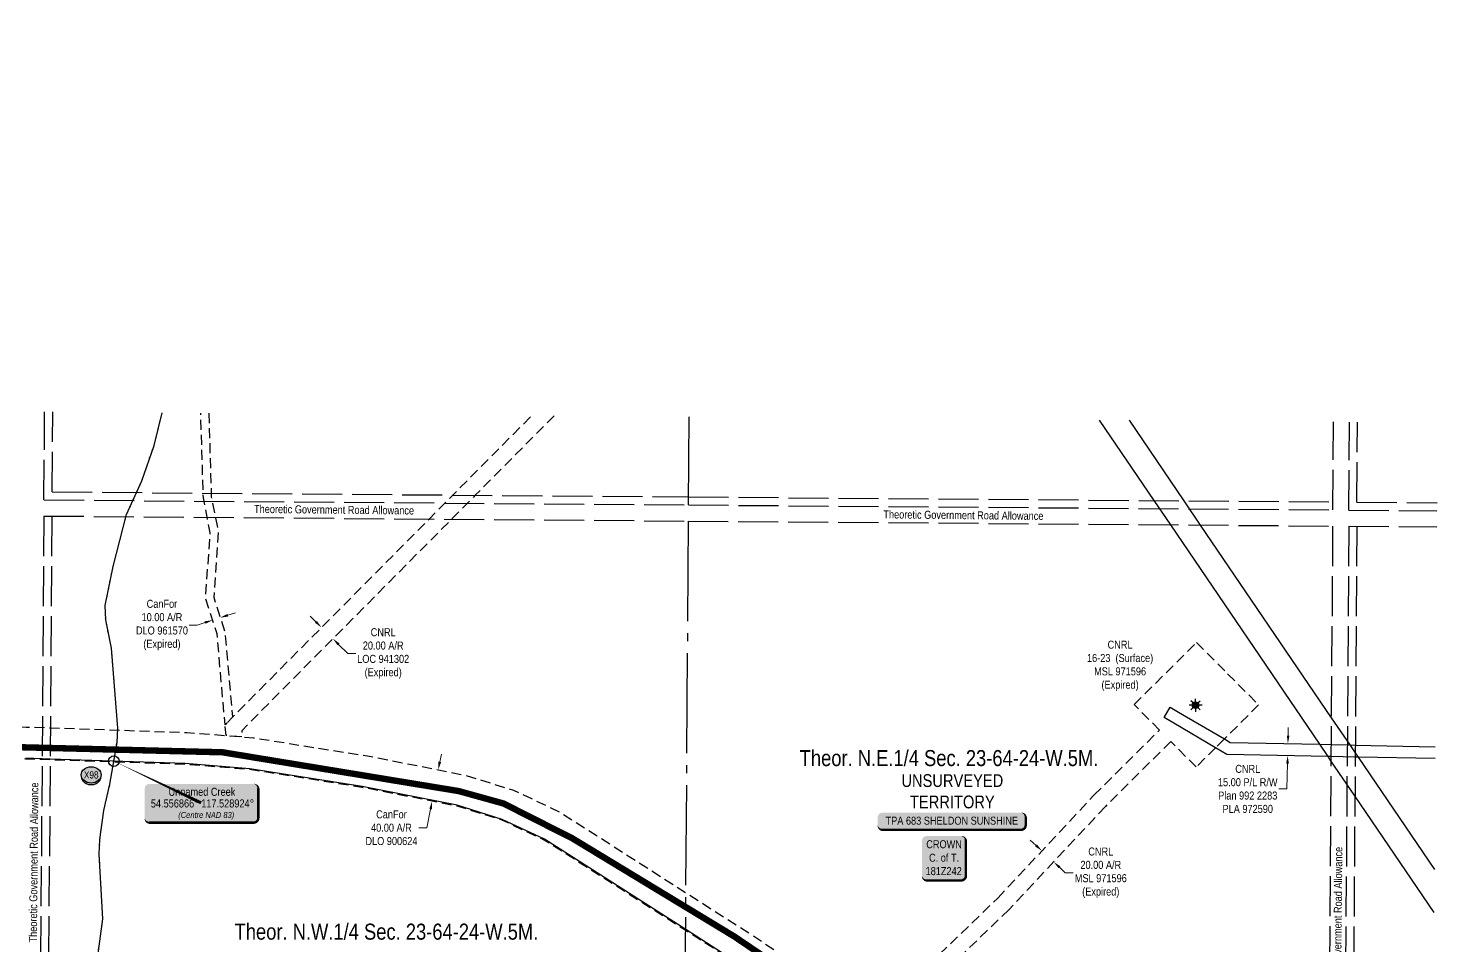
# Model space of a CAD drawing. Extents: x 456630 to 490274, y 6043290 to 6049977.
# Drawn here: x 465687 to 467470, y 6045380 to 6046525 of the extents above; entities that cross this region are included whole.
import ezdxf
from ezdxf.enums import TextEntityAlignment as Align

# ---------------------------------------------------------------- set-up
doc = ezdxf.new("R2010")
doc.units = 0
doc.header["$LTSCALE"] = 5
doc.header["$PDMODE"] = 35
doc.header["$PDSIZE"] = 5
for name, pattern in [('foc-ACCESSROAD', [3.75, 2.5, -1.25]), ('foc-QUARTERLINE', [33, 25, -3, 2, -3]), ('foc-UNSURVEYED', [12.5, 10, -2.5]), ('foc-WHEELTRACKS', [2, 0.4, -1.6])]:
    doc.linetypes.add(name, pattern=pattern)
doc.layers.get('Defpoints').update_dxf_attribs({"color": 9})
for name, color, linetype in [('AS-OWNER', 7, 'Continuous'), ('AS-ROADS', 254, 'Continuous'), ('C-SYMBOL', 7, 'Continuous'), ('F-AR', 190, 'foc-ACCESSROAD'), ('F-RW', 190, 'Continuous'), ('F-WS', 190, 'foc-ACCESSROAD'), ('F-WS-S', 190, 'Continuous'), ('L-QSEC', 8, 'foc-QUARTERLINE'), ('L-ROAD-T', 7, 'Continuous'), ('L-UNS-T', 3, 'Continuous'), ('L-USEC', 7, 'foc-UNSURVEYED'), ('P-CROSSINGS', 250, 'Continuous'), ('P-PROPOSED', 10, 'Continuous'), ('T-WATER-P3', 160, 'foc-WHEELTRACKS'), ('T-WATER-T', 170, 'Continuous')]:
    doc.layers.add(name, color=color, linetype=linetype)
doc.layers.add('F-AR-T', color=190, linetype='Continuous', lineweight=9)
doc.layers.add('F-WS-T', color=190, linetype='Continuous', lineweight=9)
doc.styles.add('175L', font='ARIALN.TTF', dxfattribs={"height": 20})
doc.styles.add('80', font='ARIALN.TTF', dxfattribs={"height": 10})
doc.styles.add('80CG', font='ARIALN.TTF', dxfattribs={"height": 10})
doc.styles.add('80L', font='ARIALN.TTF', dxfattribs={"height": 10})
doc.styles.add('Crossing', font='ARIALN.TTF', dxfattribs={"height": 10})
doc.styles.add('foc-LtypeFont', font='ARIALN.TTF', dxfattribs={"height": 7.35})
doc.linetypes.add('foc-POWER-NOLINE', pattern='A,0,-4,["P",foc-LtypeFont,S=0.2,R=0,X=-0.625,Y=-0.75],-8.24', length=12.24)
doc.linetypes.add('foc-TOPO-flowdirection-NOLINE', pattern='A,0,[">",foc-LtypeFont,S=0.3,R=0,X=0,Y=-0.945],-20,[">",foc-LtypeFont,S=0.3,R=0,X=0,Y=-0.945],0', length=20)
doc.dimstyles.new('Compass 5 000', dxfattribs={"dimscale": 5, "dimtxt": 9, "dimasz": 2, "dimexe": 0.2, "dimexo": 0.0625, "dimgap": 0.5, "dimtad": 0, "dimtih": 1, "dimtoh": 1, "dimzin": 0, "dimdsep": 46, "dimtxsty": '80CG', "dimcen": 0.1, "dimse1": 1, "dimse2": 1, "dimclrd": 256, "dimclrt": 256, "dimaunit": 1, "dimadec": 4, "dimazin": 0, "dimtfac": 0.06, "dimtofl": 0, "dimtmove": 0, "dimatfit": 1, "dimfxl": 0.2, "dimtolj": 1, "dimtzin": 0, "dimlwd": -1, "dimarcsym": 0})

# ---------------------------------------------------------------- blocks, each defined once
blk = doc.blocks.new('*D804')
at = {"layer": 'Defpoints', "color": 0, "transparency": 16777216}
for p in [(466190.2, 6045600.7), (466182.5, 6045561.5), (466191.3, 6045559.8)]:
    blk.add_point(p, dxfattribs=at)
at = {"layer": 'F-AR-T', "transparency": 16777216}
for p, q in [((466201, 6045608.8), (466202.9, 6045618.6)), ((466189.4, 6045550), (466184.8, 6045526.6)), ((466184.8, 6045526.6), (466174.8, 6045526.6))]:
    blk.add_line(p, q, dxfattribs=at)
for points in [[(466199.3, 6045609.1), (466202.6, 6045608.5), (466199, 6045599)], [(466187.8, 6045550.3), (466191, 6045549.6), (466191.3, 6045559.8)]]:
    blk.add_solid(points, dxfattribs=at)
at = {"layer": 'F-AR-T', "transparency": 16777216, "insert": (466140.5, 6045526.6), "char_height": 10, "attachment_point": 5, "style": '80CG'}
blk.add_mtext('\\A1;CanFor\\P40.00 A/R\\PDLO 900624', dxfattribs=at)
blk = doc.blocks.new('*U528')
h = blk.add_hatch(color=255)
edge = h.paths.add_edge_path()
edge.add_line((-86.5, -11.5), (86.5, -11.5))
edge.add_arc((86.5, -5.5), 6, 270, 360)
edge.add_line((92.5, -5.5), (92.5, 4))
edge.add_arc((86.5, 4), 6, 0, 90)
edge.add_line((86.5, 10), (-86.5, 10))
edge.add_arc((-86.5, 4), 6, 90, 180)
edge.add_line((-92.5, 4), (-92.5, -5.5))
edge.add_arc((-86.5, -5.5), 6, 180, 270)
at = {"color": 44, "flags": 128}
blk.add_lwpolyline([(-86.5, -11.5, 3, 3, 0), (86.5, -11.5, 3, 3, 0.414214), (92.5, -5.5, 3, 3, 0), (92.5, 4, 3, 0, 0.414214), (86.5, 10, 0, 0, 0), (-86.5, 10, 0, 0, 0.414214), (-92.5, 4, 0, 0, 0), (-92.5, -5.5, 0, 3, 0.414214)], format="xyseb", close=True, dxfattribs=at)
at = {"color": 44, "style": '80'}
blk.add_attdef('ENTER_TEXT_001', (-36, -5), '', height=10, dxfattribs=at)
blk = doc.blocks.new('*D825')
at = {"layer": 'Defpoints', "color": 0, "transparency": 16777216}
for p in [(466952.3, 6045496.7), (466966.9, 6045483.1), (466967.8, 6045484)]:
    blk.add_point(p, dxfattribs=at)
at = {"layer": 'F-AR-T', "transparency": 16777216}
for p, q in [((466945.9, 6045504.5), (466938.6, 6045511.3)), ((466975.1, 6045477.2), (466982.4, 6045470.4)), ((466982.4, 6045470.4), (466992.4, 6045470.4))]:
    blk.add_line(p, q, dxfattribs=at)
for points in [[(466947, 6045505.7), (466944.7, 6045503.3), (466953.2, 6045497.7)], [(466976.2, 6045478.4), (466974, 6045476), (466967.8, 6045484)]]:
    blk.add_solid(points, dxfattribs=at)
at = {"layer": 'F-AR-T', "transparency": 16777216, "insert": (467026.7, 6045470.4), "char_height": 10, "attachment_point": 5, "style": '80CG'}
blk.add_mtext('\\A1;CNRL\\P20.00 A/R\\PMSL 971596\\P(Expired)', dxfattribs=at)
blk = doc.blocks.new('*D826')
at = {"layer": 'Defpoints', "color": 0, "transparency": 16777216}
for p in [(467235.1, 6045632.3), (467234.8, 6045617.3), (467260.2, 6045616.7)]:
    blk.add_point(p, dxfattribs=at)
at = {"layer": 'F-AR-T', "transparency": 16777216}
for p, q in [((467260.7, 6045641.7), (467260.9, 6045651.7)), ((467260, 6045606.7), (467259.3, 6045575.1)), ((467259.3, 6045575.1), (467249.3, 6045575.1))]:
    blk.add_line(p, q, dxfattribs=at)
for points in [[(467259.1, 6045641.8), (467262.4, 6045641.7), (467260.5, 6045631.7)], [(467258.3, 6045606.8), (467261.7, 6045606.7), (467260.2, 6045616.7)]]:
    blk.add_solid(points, dxfattribs=at)
at = {"layer": 'F-AR-T', "transparency": 16777216, "insert": (467210.3, 6045575.1), "char_height": 10, "attachment_point": 5, "style": '80CG'}
blk.add_mtext('\\A1;CNRL\\P15.00 P/L R/W\\PPlan 992 2283\\PPLA 972590', dxfattribs=at)
blk = doc.blocks.new('*D827')
at = {"layer": 'Defpoints', "color": 0, "transparency": 16777216}
for p in [(465916.1, 6045789.1), (465925.6, 6045792.2), (465917.1, 6045786)]:
    blk.add_point(p, dxfattribs=at)
at = {"layer": 'F-AR-T', "transparency": 16777216}
for p, q in [((465936.1, 6045792.1), (465945.6, 6045795.2)), ((465898, 6045779.9), (465888, 6045779.9)), ((465907.6, 6045783), (465898, 6045779.9))]:
    blk.add_line(p, q, dxfattribs=at)
for points in [[(465935.6, 6045793.7), (465936.6, 6045790.5), (465926.6, 6045789.1)], [(465907, 6045784.5), (465908.1, 6045781.4), (465917.1, 6045786)]]:
    blk.add_solid(points, dxfattribs=at)
at = {"layer": 'F-AR-T', "transparency": 16777216, "insert": (465853.8, 6045779.9), "char_height": 10, "attachment_point": 5, "style": '80CG'}
blk.add_mtext('\\A1;CanFor\\P10.00 A/R\\PDLO 961570\\P(Expired)', dxfattribs=at)
blk = doc.blocks.new('*D828')
at = {"layer": 'Defpoints', "color": 0, "transparency": 16777216}
for p in [(466052.6, 6045776.3), (466066.8, 6045762.2), (466067.4, 6045762.8)]:
    blk.add_point(p, dxfattribs=at)
at = {"layer": 'F-AR-T', "transparency": 16777216}
for p, q in [((466046.1, 6045783.9), (466039, 6045790.9)), ((466074.5, 6045755.7), (466085.9, 6045744.4)), ((466085.9, 6045744.4), (466095.9, 6045744.4))]:
    blk.add_line(p, q, dxfattribs=at)
for points in [[(466047.3, 6045785.1), (466044.9, 6045782.7), (466053.2, 6045776.9)], [(466075.7, 6045756.9), (466073.3, 6045754.5), (466067.4, 6045762.8)]]:
    blk.add_solid(points, dxfattribs=at)
at = {"layer": 'F-AR-T', "transparency": 16777216, "insert": (466130.2, 6045744.4), "char_height": 10, "attachment_point": 5, "style": '80CG'}
blk.add_mtext('\\A1;CNRL\\P20.00 A/R\\PLOC 941302\\P(Expired)', dxfattribs=at)
blk = doc.blocks.new('GAS')
h = blk.add_hatch(color=255)
h.dxf.hatch_style = 1
edge = h.paths.add_edge_path()
edge.add_arc((0, 0), 0.9, 0, 360)
for p, q in [((-0.81, 0), (-1.62, 0)), ((-0.57, 0.57), (-1.14, 1.14)), ((0, 0.81), (0, 1.62)), ((0.57, 0.57), (1.14, 1.14)), ((1.62, 0), (0.81, 0)), ((-0.57, -0.57), (-1.14, -1.14)), ((0, -0.81), (0, -1.62)), ((1.14, -1.14), (0.57, -0.57))]:
    blk.add_line(p, q)
blk.add_circle((0, 0), 0.8)
blk = doc.blocks.new('*U973')
h = blk.add_hatch(color=255)
edge = h.paths.add_edge_path()
edge.add_line((-21.5, -28.5), (21.5, -28.5))
edge.add_arc((21.5, -22.5), 6, 270, 360)
edge.add_line((27.5, -22.5), (27.5, 21))
edge.add_arc((21.5, 21), 6, 0, 90)
edge.add_line((21.5, 27), (-21.5, 27))
edge.add_arc((-21.5, 21), 6, 90, 180)
edge.add_line((-27.5, 21), (-27.5, -22.5))
edge.add_arc((-21.5, -22.5), 6, 180, 270)
at = {"color": 14, "flags": 128}
blk.add_lwpolyline([(-21.5, -28.5, 3, 3, 0), (21.5, -28.5, 3, 3, 0.414214), (27.5, -22.5, 3, 3, 0), (27.5, 21, 3, 0, 0.414214), (21.5, 27, 0, 0, 0), (-21.5, 27, 0, 0, 0.414214), (-27.5, 21, 0, 0, 0), (-27.5, -22.5, 0, 3, 0.414214)], format="xyseb", close=True, dxfattribs=at)
at = {"color": 14, "style": '80'}
blk.add_attdef('ENTER_TEXT_001', (-26.8, -4.9), '', height=10, dxfattribs=at)
blk = doc.blocks.new('xing2')
h = blk.add_hatch(color=50)
h.dxf.hatch_style = 1
edge = h.paths.add_edge_path()
edge.add_ellipse((0, 0), major_axis=(-12.5, 0), ratio=0.816297, start_angle=0, end_angle=360)
h = blk.add_hatch(color=250)
h.dxf.hatch_style = 1
edge = h.paths.add_edge_path()
edge.add_ellipse((0, -2), major_axis=(-12.5, 0), ratio=0.816297, start_angle=0, end_angle=180)
edge.add_line((12.5, -2), (12.5, 0))
edge.add_ellipse((0, 0), major_axis=(-12.5, 0), ratio=0.816297, start_angle=0, end_angle=180, ccw=False)
edge.add_line((-12.5, 0), (-12.5, -2))
at = {"color": 250}
blk.add_ellipse((0, 0), major_axis=(-12.5, 0), ratio=0.816297, dxfattribs=at)
blk.add_ellipse((0, -2), major_axis=(-12.5, 0), ratio=0.816297, start_param=0, end_param=3.141593, dxfattribs=at)
at = {"color": 250, "style": 'Crossing'}
blk.add_attdef('CROSSING', text='', height=9, dxfattribs=at).set_placement((0.1, 0), align=Align.MIDDLE_CENTER)
at = {"color": 250, "style": 'Crossing', "flags": 1}
for tag, p in [('OWNER', (0.1, -12.5)), ('DESCRIPTION', (0.1, -25.8)), ('LOCATION', (0.1, -39.3)), ('DWG_REF', (0.1, -52.8))]:
    blk.add_attdef(tag, text='', height=9, dxfattribs=at).set_placement(p, align=Align.MIDDLE_CENTER)
blk = doc.blocks.new('WaterCoords')
h = blk.add_hatch(color=255)
edge = h.paths.add_edge_path()
edge.add_line((-64.5, -24.8), (65.5, -24.8))
edge.add_arc((65.5, -18.8), 6, 270, 360)
edge.add_line((71.5, -18.8), (71.5, 17.7))
edge.add_arc((65.5, 17.7), 6, 0, 90)
edge.add_line((65.5, 23.7), (-64.5, 23.7))
edge.add_arc((-64.5, 17.7), 6, 90, 180)
edge.add_line((-70.5, 17.7), (-70.5, -18.8))
edge.add_arc((-64.5, -18.8), 6, 180, 270)
at = {"color": 170, "flags": 128}
blk.add_lwpolyline([(-64.5, -24.8, 3, 3, 0), (65.5, -24.8, 3, 3, 0.414214), (71.5, -18.8, 3, 3, 0), (71.5, 17.7, 3, 0, 0.414214), (65.5, 23.7, 0, 0, 0), (-64.5, 23.7, 0, 0, 0.414214), (-70.5, 17.7, 0, 0, 0), (-70.5, -18.8, 0, 3, 0.414214)], format="xyseb", close=True, dxfattribs=at)
at = {"color": 170, "insert": (-35.3, -11.4), "char_height": 7.5, "attachment_point": 1, "style": '80L'}
blk.add_mtext_dynamic_manual_height_columns('\\pi6.7688;{\\fArial Narrow|b0|i1|c0|p34;(Centre NAD 83)}', width=76.285, gutter_width=45, heights=[0], dxfattribs=at)
at = {"color": 170, "style": '80'}
for tag, p in [('ENTER_TEXT_001', (-25.3, 8.9)), ('ENTER_COORDS_001', (-62.6, -4.9))]:
    blk.add_attdef(tag, p, '', height=10, dxfattribs=at)

msp = doc.modelspace()

# ---------------------------------------------------------------- linework, layer by layer
at = {"layer": 'AS-ROADS', "const_width": 7.996, "flags": 128}
msp.add_lwpolyline([(469036.799, 6044542.015), (468747.263, 6044538.442), (468195.41, 6044534.832), (468155.372, 6044525.563), (467892.348, 6044527.991), (467799.627, 6044560.816), (467540.807, 6044729.665), (467076.714, 6045046.944), (466568.874, 6045390.741), (466366.378, 6045513.462), (466280.519, 6045556.89), (466224.659, 6045572.401), (465929.541, 6045620.87), (465540.6, 6045630.617)], dxfattribs=at)
at = {"layer": 'Defpoints', "color": 5, "linetype": 'foc-POWER-NOLINE'}
msp.add_circle((465793.719, 6045609.764), 6.597, dxfattribs=at)
at = {"layer": 'F-AR', "flags": 128}
msp.add_lwpolyline([(478621.092, 6044349.548), (478478.515, 6044363.881), (478362.746, 6044384.204), (478329.93, 6044393.425), (478107.278, 6044479.607), (477916.36, 6044502.989), (477879.686, 6044507.481), (477818.736, 6044509.606), (477627.445, 6044505.431), (477472.128, 6044475.453), (477414.554, 6044474.469), (477344.675, 6044476.632), (477197.349, 6044487.875), (477177.416, 6044489.398), (477120.943, 6044493.726), (477090.794, 6044496.03), (477067.347, 6044497.821), (476931.804, 6044495.787), (476285.568, 6044514.147), (476263.594, 6044514.766), (476253.598, 6044515.055), (476184.533, 6044517.017), (476151.845, 6044514.824), (476146.858, 6044514.49), (476133.208, 6044513.574), (476032.723, 6044506.833), (476002.368, 6044496.973), (475983.233, 6044490.758), (475756.223, 6044417.027), (475665.822, 6044401.547), (475592.499, 6044401.002), (475492.596, 6044419.69), (475489.812, 6044420.937), (475459.723, 6044434.418), (475385.845, 6044467.518), (475271.835, 6044507.952), (475190.53, 6044519.565), (475140.274, 6044518.931), (475123.457, 6044518.717), (475120.03, 6044518.675), (475108.666, 6044518.532), (475103.701, 6044518.543), (475089.357, 6044518.611), (475078.177, 6044518.725), (474654.872, 6044522.958), (474420.659, 6044525.299), (474404.494, 6044525.461), (474228.105, 6044527.225), (473859.629, 6044527.002), (473829.468, 6044526.985), (473739.445, 6044526.93), (473720.786, 6044536.956), (473719.059, 6044536.956), (473596.1, 6044536.874), (473588.093, 6044536.868), (473585.267, 6044536.868), (473581.884, 6044536.866), (473566.879, 6044536.852), (473563.055, 6044536.854), (473425.64, 6044536.767), (473410.666, 6044536.758), (473382.176, 6044536.74), (473372.132, 6044536.733), (473362.277, 6044536.728), (473359.16, 6044536.728), (473349.102, 6044536.722), (473339.053, 6044536.715), (473318.775, 6044536.701), (473318.764, 6044550.183), (473318.752, 6044565.176), (473318.75, 6044567.17), (473329.585, 6044567.198), (473339.869, 6044567.203), (473349.892, 6044567.207), (473359.14, 6044567.218), (473359.95, 6044567.212), (473369.177, 6044567.168), (473379.225, 6044567.088), (473410.859, 6044566.901), (473425.846, 6044566.814), (473665.393, 6044566.908), (473426.485, 6044696.165), (473289.622, 6044724.346), (473288.427, 6044724.515), (473210.676, 6044704.54), (473031.893, 6044660.163), (473024.953, 6044658.567), (472896.224, 6044628.965), (472858.059, 6044617.316), (472853.502, 6044615.613), (472799.801, 6044595.556), (472763.998, 6044582.181), (472722.826, 6044566.804), (472719.17, 6044565.438), (472707.863, 6044561.214), (472689.153, 6044554.226), (472665.057, 6044545.227), (472628.903, 6044531.724), (472622.464, 6044529.33), (472337.632, 6044423.424), (472243.934, 6044388.101), (472228.075, 6044382.397), (472215.784, 6044377.976), (472197.824, 6044367.249), (472195.137, 6044365.643), (472156.147, 6044336.06), (472073.668, 6044264.387), (472012.425, 6044211.174), (471969.911, 6044184.607), (471914.649, 6044164.876), (471875.631, 6044161.023), (471870.489, 6044161.338), (471857.944, 6044162.12), (471839.134, 6044163.287), (471817.001, 6044164.671), (471676.473, 6044189.196), (471576.039, 6044212.169), (471513.903, 6044225.637), (471473.237, 6044240.445), (471435.463, 6044260.451), (471423.705, 6044268.148), (471400.932, 6044283.057), (471392.026, 6044291.315), (471266.427, 6044407.775), (471220.721, 6044445.167), (471187.953, 6044463.844), (471159.329, 6044474.129), (471122.93, 6044479.892), (471084.276, 6044480.193), (471024.179, 6044475.755), (470885.747, 6044460.646), (470874.126, 6044459.378), (470870.332, 6044458.956), (470866.419, 6044458.537), (470859.639, 6044457.797), (470839.406, 6044455.589), (470835.169, 6044455.385), (470824.936, 6044454.892), (470733.186, 6044450.467), (470694.91, 6044444.812), (470638.253, 6044428.04), (470597.494, 6044410.56), (470582.407, 6044404.089), (470567.239, 6044395.65), (470404.895, 6044305.322), (470343.586, 6044281.532), (470309.959, 6044274.564), (470240.495, 6044260.191), (470116.886, 6044244.869), (470012.927, 6044239.452), (469907.579, 6044238.011), (469842.717, 6044247.2), (469801.151, 6044260.282), (469767.298, 6044277.711), (469761.483, 6044280.705), (469761.163, 6044280.955), (469663.716, 6044357.192), (469596.473, 6044402.055), (469560.782, 6044417.701), (469463.401, 6044444.996), (469264.418, 6044490.822), (469254.03, 6044493.215), (469248.854, 6044494.407), (469238.502, 6044496.792), (469225.881, 6044499.699), (469217.246, 6044501.688), (469210.365, 6044503.096), (469194.876, 6044506.267), (469118.949, 6044521.806), (469065.086, 6044524.419), (468967.494, 6044522.957), (468937.332, 6044522.505), (468803.481, 6044520.499), (468504.324, 6044520.1), (468496.272, 6044520.09), (468481.174, 6044520.068), (468431.092, 6044520.003), (468302.71, 6044520.134), (468205.609, 6044517.541), (468195.361, 6044517.267), (468191.263, 6044517.158), (468175.739, 6044516.743), (468171.331, 6044516.492), (468168.252, 6044516.316), (468161.337, 6044516.01), (468131.964, 6044514.247), (468097.387, 6044512.275), (468061.947, 6044510.253), (468050.316, 6044509.59), (467979.021, 6044505.524), (467935.344, 6044506.423), (467891.837, 6044512.105), (467830.683, 6044531.542), (467773.431, 6044560.832), (467719.513, 6044596.312), (467712.92, 6044600.648), (467710.283, 6044602.385), (467695.329, 6044612.223), (467339.048, 6044846.69), (467309.027, 6044866.446), (467064.989, 6045027.043), (466952.716, 6045102.247), (466572.241, 6045357.139), (466507.607, 6045398.502), (466331.346, 6045511.299), (466278.656, 6045536.106), (466222.446, 6045553.646), (466103.725, 6045576.987), (465963.32, 6045599.278), (465882.57, 6045605.772), (465714.057, 6045611.446), (465683.904, 6045612.462), (465583.938, 6045615.831), (465572.855, 6045616.202), (465522.515, 6045616.962), (464878.86, 6045626.698), (464515.072, 6045632.199), (464083.839, 6045636.725), (464053.681, 6045637.041), (463317.021, 6045644.773), (463248.594, 6045645.864), (462453.591, 6045658.536), (462442.182, 6045658.718), (462423.435, 6045659.064), (461913.94, 6045668.471), (461810.044, 6045675.483), (461618.706, 6045709.221), (461526.237, 6045725.525), (461466.342, 6045739.834), (461409.108, 6045767.309), (461352.309, 6045802.76), (461318.979, 6045829.528), (461231.779, 6045914.809), (461190.519, 6045951.291), (461156.109, 6045981.721), (461099.872, 6046031.463), (461077.963, 6046047.301), (461026.312, 6046078.007), (460898.663, 6046141.95), (460827.602, 6046175.645), (460807.496, 6046185.179), (460797.552, 6046188.691), (460249.033, 6046382.434), (460148.582, 6046414.806), (460099.588, 6046423.64), (460050.359, 6046428.709), (459994.562, 6046429.056), (459773.875, 6046430.428), (459729.022, 6046432.585), (459685.854, 6046444.031), (459646.574, 6046465.313), (459625.177, 6046483.098), (459622.176, 6046485.592), (459611.502, 6046494.361), (459606.812, 6046498.362), (459607.56, 6046498.982), (459622.127, 6046511.008), (459637.195, 6046525.102), (459641.888, 6046521.194), (459652.559, 6046512.324), (459655.336, 6046510.016), (459669.091, 6046498.583), (459700.708, 6046481.454), (459707.368, 6046479.688), (459735.175, 6046472.34), (459774.96, 6046470.4), (459823.646, 6046470.097), (459925.381, 6046469.465), (459932.458, 6046469.421), (459936.768, 6046469.394), (459942.957, 6046469.356), (459994.91, 6046469.033), (460052.536, 6046468.675), (460105.19, 6046463.254), (460157.155, 6046453.884), (460158.304, 6046453.677), (460261.824, 6046420.316), (460797.913, 6046230.963), (460822.759, 6046222.187), (460827.977, 6046219.713), (460916.183, 6046177.888), (461045.505, 6046113.108), (461099.932, 6046080.751), (461124.886, 6046062.712), (461216.997, 6045981.245), (461251.406, 6045950.816), (461259.016, 6045944.093), (461345.536, 6045859.476), (461375.492, 6045835.418), (461428.401, 6045802.394), (461479.79, 6045777.726), (461534.36, 6045764.688), (461619.044, 6045749.756), (461814.875, 6045715.227), (461915.656, 6045708.426), (462423.761, 6045699.044), (462442.87, 6045698.692), (462453.917, 6045698.515), (463248.913, 6045685.843), (463317.549, 6045684.749), (463702.444, 6045680.703), (463732.663, 6045680.385), (464053.993, 6045677.019), (464084.151, 6045676.703), (464515.596, 6045672.175), (464879.165, 6045666.676), (465143.009, 6045662.68), (465152.923, 6045662.53), (465153.331, 6045662.524), (465182.584, 6045662.08), (465183.003, 6045662.073), (465573.803, 6045656.171), (465684.201, 6045652.454), (465714.354, 6045651.439), (465884.808, 6045645.7), (465933.897, 6045641.752), (465954.122, 6045640.125), (465968.064, 6045639.004), (466110.718, 6045616.357), (466232.285, 6045592.456), (466293.194, 6045573.45), (466350.716, 6045546.368), (466507.95, 6045445.747), (466594.144, 6045390.588), (466745.816, 6045288.977), (466762.721, 6045277.652), (467025.394, 6045101.681), (467087.104, 6045060.349), (467309.365, 6044914.084), (467339.385, 6044894.327), (467728.301, 6044638.386), (467743.255, 6044628.546), (467745.892, 6044626.81), (467752.485, 6044622.473), (467793.584, 6044595.429), (467845.945, 6044568.641), (467900.55, 6044551.287), (467938.354, 6044546.349), (467978.293, 6044545.527), (468024.119, 6044548.14), (468035.75, 6044548.803), (468071.187, 6044550.825), (468112.757, 6044553.196), (468131.041, 6044554.239), (468132.24, 6044554.307), (468153.563, 6044555.523), (468157.43, 6044555.828), (468161.336, 6044556.263), (468167.473, 6044556.317), (468171.313, 6044556.536), (468174.345, 6044556.709), (468303.293, 6044560.119), (468430.81, 6044559.982), (468465.902, 6044560.029), (468485.905, 6044560.056), (468487.2, 6044560.057), (468502.551, 6044560.077), (468510.737, 6044560.088), (468803.155, 6044560.478), (468937.6, 6044562.493), (468967.763, 6044562.945), (469065.756, 6044564.413), (469123.955, 6044561.589), (469189.86, 6044548.101), (469205.381, 6044544.699), (469210.287, 6044543.92), (469220.837, 6044541.761), (469225.742, 6044540.757), (469232.158, 6044539.28), (469233.443, 6044538.984), (469243.805, 6044536.597), (469253.746, 6044534.307), (469259.321, 6044533.224), (469473.288, 6044483.745), (469574.269, 6044455.441), (469615.74, 6044437.26), (469687.161, 6044389.61), (469761.493, 6044331.457), (469783.141, 6044314.521), (469816.413, 6044297.391), (469851.582, 6044286.323), (469910.125, 6044278.03), (470011.614, 6044279.417), (470113.383, 6044284.719), (470233.973, 6044299.668), (470332.224, 6044320.007), (470387.864, 6044341.598), (470564.763, 6044440.023), (470567.529, 6044441.21), (470597.772, 6044454.18), (470624.653, 6044465.708), (470686.271, 6044483.949), (470729.292, 6044490.305), (470808.667, 6044494.132), (470830.849, 6044495.202), (470836.271, 6044495.464), (470841.127, 6044495.993), (470865.943, 6044498.701), (470872.415, 6044499.407), (470876.603, 6044499.853), (470880.122, 6044500.249), (470892.012, 6044501.546), (470961.785, 6044509.162), (471020.537, 6044515.574), (471082.957, 6044520.184), (471126.231, 6044519.847), (471156.853, 6044514.998), (471169.302, 6044513.026), (471204.737, 6044500.296), (471243.436, 6044478.237), (471292.701, 6044437.934), (471392.362, 6044345.525), (471425.647, 6044314.663), (471455.812, 6044294.914), (471489.51, 6044277.067), (471515.465, 6044267.611), (471525.028, 6044264.134), (471584.217, 6044251.304), (471683.929, 6044228.508), (471687.731, 6044227.838), (471821.254, 6044204.513), (471821.823, 6044204.425), (471834.497, 6044203.636), (471836.144, 6044203.534), (471838.021, 6044203.415), (471849.462, 6044202.702), (471874.97, 6044201.134), (471905.821, 6044204.176), (471952.393, 6044220.804), (471988.57, 6044243.411), (472013.114, 6044264.733), (472130.92, 6044367.104), (472173.652, 6044399.527), (472198.095, 6044412.291), (472228.331, 6044424.911), (472229.428, 6044425.37), (472324.11, 6044461.047), (472388.795, 6044485.098), (472520.129, 6044533.932), (472525.69, 6044535.998), (472542.901, 6044542.398), (472562.284, 6044549.453), (472585.909, 6044558.391), (472592.401, 6044560.623), (472615.177, 6044569.274), (472636.706, 6044577.314), (472672.536, 6044590.696), (472726.218, 6044610.747), (472845.216, 6044655.196), (472885.896, 6044667.613), (473022.597, 6044699.048), (473025.193, 6044699.692), (473200.886, 6044743.302), (473287.425, 6044765.536), (473440.117, 6044734.159), (473749.357, 6044566.947), (473829.694, 6044566.989), (473859.855, 6044567.008), (474228.29, 6044567.23), (474351.252, 6044566), (474378.468, 6044565.729), (474421.057, 6044565.307), (474437.185, 6044565.147), (474655.091, 6044562.999), (475108.206, 6044558.523), (475109.282, 6044558.532), (475128.812, 6044558.79), (475140.12, 6044558.934), (475143.548, 6044558.974), (475192.998, 6044559.606), (475281.483, 6044546.949), (475400.705, 6044504.667), (475459.954, 6044478.12), (475490.043, 6044464.638), (475504.583, 6044458.123), (475596.033, 6044441.011), (475662.25, 6044441.498), (475746.6, 6044455.938), (476025.056, 6044546.381), (476143.581, 6044554.353), (476148.588, 6044554.56), (476183.806, 6044557.031), (476237.789, 6044555.497), (476254.302, 6044555.031), (476261.439, 6044554.83), (476264.299, 6044554.745), (476285.771, 6044554.135), (476932.029, 6044535.774), (477068.574, 6044537.823), (477090.991, 6044536.11), (477121.14, 6044533.807), (477346.82, 6044516.564), (477414.833, 6044514.458), (477467.959, 6044515.367), (477623.19, 6044545.329), (477819.006, 6044549.6), (477882.821, 6044547.375), (477916.551, 6044543.243), (478117.075, 6044518.685), (478342.582, 6044431.397), (478371.608, 6044423.243), (478483.871, 6044403.53), (478621.276, 6044389.711), (478721.231, 6044379.659), (478751.377, 6044376.627), (478768.899, 6044374.865), (478791.642, 6044372.578), (478854.731, 6044366.233), (478874.651, 6044364.23), (478885.291, 6044363.16), (479004.406, 6044356.061), (479140.348, 6044352.497), (479558.865, 6044342.117), (479612.893, 6044340.778), (479672.061, 6044342.524), (479689.77, 6044345.374), (479770.264, 6044365.909), (479813.311, 6044369.957), (480063.807, 6044376.297), (480151.821, 6044376.347), (480182.946, 6044374.913), (480325.53, 6044362.206), (480376.657, 6044355.979), (480406.792, 6044352.31), (480509.807, 6044339.764), (480578.638, 6044322.967), (480600.272, 6044317.688), (480638.741, 6044308.3), (480737.668, 6044288.18), (481062.958, 6044272.039), (481204.483, 6044271.574), (481280.09, 6044271.327), (481364.367, 6044266.574), (481442.53, 6044258.117), (481484.966, 6044250.167), (481555.391, 6044228.185), (481555.91, 6044228.183), (481593.815, 6044206.251), (481646.101, 6044168.302), (481648.653, 6044166.451), (481657.792, 6044158.206), (481696.172, 6044123.583), (481727.64, 6044089.09), (482010.045, 6043739.915), (482028.593, 6043716.982), (482040.023, 6043704.382), (482097.181, 6043641.376), (482115.018, 6043627.031), (482135.339, 6043616.067), (482153.966, 6043609.216), (482229.233, 6043592.415), (482339.45, 6043555.479), (482480.921, 6043467.375), (482499.516, 6043458.773), (482521.342, 6043453.843), (482549.792, 6043450.415), (482586.522, 6043456.583), (482603.961, 6043469.752), (482693.853, 6043494.144), (482723.7, 6043502.26), (482746.685, 6043508.51), (482773.469, 6043515.794), (482828.589, 6043535.772), (482828.476, 6043505.794), (482828.448, 6043498.554), (482828.428, 6043493.191), (482784.747, 6043477.417), (482705.632, 6043455.865), (482621.885, 6043433.129), (482604.906, 6043420.336), (482603.783, 6043419.467), (482550.632, 6043409.949), (482514.823, 6043414.307), (482486.575, 6043420.761), (482461.888, 6043432.13), (482446.114, 6043441.952), (482415.732, 6043460.874), (482322.297, 6043519.062), (482218.497, 6043553.849), (482142.661, 6043570.777), (482118.864, 6043579.529), (482092.814, 6043593.584), (482069.68, 6043612.189), (482039.72, 6043645.214), (482009.729, 6043678.273), (481998.221, 6043690.959), (481697.304, 6044063.024), (481667.948, 6044095.201), (481623.45, 6044135.343), (481572.053, 6044172.647), (481551.532, 6044184.438), (481539.804, 6044191.177), (481488.146, 6044207.295), (481475.299, 6044211.304), (481461.236, 6044213.938), (481436.691, 6044218.537), (481395.239, 6044223.022), (481384.429, 6044224.191), (481381.768, 6044224.479), (481377.255, 6044224.967), (481366.192, 6044226.164), (481361.09, 6044226.716), (481319.661, 6044229.049), (481278.899, 6044231.351), (481204.246, 6044231.596), (481061.901, 6044232.063), (480732.664, 6044248.399), (480629.721, 6044269.348), (480502.626, 6044300.363), (480406.52, 6044312.068), (480376.385, 6044315.738), (480321.338, 6044322.443), (480180.63, 6044334.982), (480151.551, 6044336.383), (480063.699, 6044336.307), (479815.617, 6044330.018), (479777.119, 6044326.397), (479697.904, 6044306.189), (479675.843, 6044302.639), (479612.987, 6044300.784), (479558.639, 6044302.131), (479138.661, 6044312.547), (479002.25, 6044316.139), (478882.489, 6044323.268), (478872.291, 6044324.294), (478852.372, 6044326.296), (478751.193, 6044336.468), (478721.047, 6044339.499)], close=True, dxfattribs=at)
for points in [[(465912.311, 6046044.615), (465915.354, 6045944.583), (465915.497, 6045939.902), (465920.518, 6045914.382), (465924.202, 6045895.664), (465918.437, 6045814.479), (465932.504, 6045770.705), (465938.147, 6045706.893), (465941.9, 6045664.669), (465932.686, 6045655.382), (465928.186, 6045706.009), (465922.641, 6045768.71), (465908.324, 6045813.26), (465914.131, 6045895.041), (465910.308, 6045914.462), (465905.524, 6045938.776), (465905.345, 6045944.662), (465902.304, 6046044.693)], [(466343.697, 6046041.249), (466245.238, 6045942.006), (466215.544, 6045912.076), (465953.432, 6045647.893), (465954.122, 6045640.125), (465933.897, 6045641.752), (465932.686, 6045655.382), (465941.9, 6045664.669), (466187.584, 6045912.294), (466217.278, 6045942.224), (466315.738, 6046041.467)]]:
    msp.add_lwpolyline(points, dxfattribs=at)
at = {"layer": 'F-RW'}
for points in [[(467443.116, 6045420.854), (467344.143, 6045566.491), (467314.294, 6045610.414), (467310.71, 6045615.687), (467300.376, 6045630.892), (467114.033, 6045905.068), (467093.426, 6045935.389), (467025.094, 6046035.932)], [(467062.115, 6046035.643), (467130.445, 6045935.102), (467151.051, 6045904.781), (467314.673, 6045664.03), (467337.721, 6045630.118), (467344.523, 6045620.109), (467348.054, 6045614.914), (467443.496, 6045474.472)], [(467444.476, 6045612.92), (467348.054, 6045614.914), (467344.487, 6045614.987), (467314.331, 6045615.612), (467310.71, 6045615.687), (467184.297, 6045618.313), (467170.153, 6045626.61), (467117.758, 6045657.345), (467107.767, 6045663.205), (467105.858, 6045664.325), (467113.446, 6045677.249), (467123.853, 6045671.145), (467133.846, 6045665.284), (467181.151, 6045637.539), (467188.517, 6045633.219), (467300.376, 6045630.892), (467314.437, 6045630.601), (467337.721, 6045630.118), (467344.593, 6045629.975), (467444.582, 6045627.907)]]:
    msp.add_lwpolyline(points, dxfattribs=at)
at = {"layer": 'F-WS'}
msp.add_lwpolyline([(467181.151, 6045637.539), (467170.154, 6045626.61), (467145.901, 6045602.509), (467114.178, 6045634.431), (467032.503, 6045553.266), (466912.205, 6045424.546), (466812.358, 6045328.363), (466762.722, 6045277.656), (466745.817, 6045288.98), (466798.27, 6045342.565), (466897.951, 6045438.586), (467018.142, 6045567.193), (467100.079, 6045648.619), (467068.356, 6045680.541), (467146.389, 6045758.086), (467185.16, 6045719.07), (467223.933, 6045680.053), (467181.151, 6045637.539)], close=True, dxfattribs=at)
at = {"layer": 'L-QSEC'}
for p, q in [((466511.477, 6045929.904), (466512.275, 6046039.933)), ((466511.32, 6045909.785), (466505.7, 6045135.758))]:
    msp.add_line(p, q, dxfattribs=at)
at = {"layer": 'L-USEC'}
for p, q in [((465706.434, 6045936.187), (465707.253, 6046046.215)), ((465716.548, 6045946.148), (465717.292, 6046046.137)), ((467316.511, 6045923.622), (467317.29, 6046033.652)), ((467336.631, 6045923.463), (467337.41, 6046033.495)), ((467346.741, 6045933.423), (467347.449, 6046033.417)), ((465706.434, 6045936.187), (466511.477, 6045929.904)), ((465716.548, 6045946.148), (466511.555, 6045939.944)), ((466511.555, 6045939.944), (467316.604, 6045933.661)), ((467346.741, 6045933.423), (467446.739, 6045932.633)), ((465706.284, 6045916.074), (465700.3, 6045112.047)), ((465706.284, 6045916.067), (466511.32, 6045909.785)), ((465716.324, 6045916), (465710.34, 6045111.972)), ((466511.477, 6045929.904), (467316.526, 6045923.622)), ((467336.631, 6045923.463), (467446.668, 6045922.593)), ((466511.32, 6045909.785), (467316.369, 6045903.502)), ((467316.369, 6045903.502), (467310.677, 6045099.471)), ((467336.488, 6045903.36), (467330.797, 6045099.329)), ((467336.488, 6045903.343), (467446.525, 6045902.474)), ((467346.528, 6045903.289), (467340.836, 6045099.258))]:
    msp.add_line(p, q, dxfattribs=at)
at = {"layer": 'P-PROPOSED', "flags": 128}
msp.add_lwpolyline([(467695.879, 6044613.058), (467339.597, 6044847.526), (467309.577, 6044867.281), (467065.542, 6045027.876), (466953.273, 6045103.078), (466572.789, 6045357.976), (466508.146, 6045399.344), (466331.83, 6045512.177), (466279.02, 6045537.041), (466222.692, 6045554.616), (466103.9, 6045577.972), (465963.439, 6045600.272), (465882.627, 6045606.771), (465714.09, 6045612.446), (465683.937, 6045613.461)], dxfattribs=at)
at = {"layer": 'T-WATER-P3'}
msp.add_lwpolyline([(465770.729, 6045344.374), (465779.926, 6045412.987), (465775.466, 6045493.538), (465776.357, 6045512.032), (465781.117, 6045548.328), (465788.885, 6045580.922), (465797.661, 6045633.284), (465798.704, 6045651.122), (465790.705, 6045751.032), (465783.557, 6045786.196), (465782.971, 6045804.135), (465792.702, 6045852.998), (465809.582, 6045917.772), (465828.657, 6045960.003), (465843.904, 6046004.266), (465854.253, 6046045.068)], dxfattribs=at)
at = {"layer": 'T-WATER-P3', "linetype": 'foc-TOPO-flowdirection-NOLINE', "flags": 128}
msp.add_lwpolyline([(465770.729, 6045344.374), (465779.926, 6045412.987), (465775.466, 6045493.538), (465776.357, 6045512.032), (465781.117, 6045548.328), (465788.885, 6045580.922), (465797.661, 6045633.284), (465798.704, 6045651.122), (465790.705, 6045751.032), (465783.557, 6045786.196), (465782.971, 6045804.135), (465792.702, 6045852.998), (465809.582, 6045917.772), (465828.657, 6045960.003), (465843.904, 6046004.266), (465854.253, 6046045.068)], dxfattribs=at)
at = {"layer": 'T-WATER-T', "flags": 128}
msp.add_lwpolyline([(465902.713, 6045557.727, 3.998, 0, 0), (465793.942, 6045609.757, 0, 0, 0)], format="xyseb", dxfattribs=at)

# ---------------------------------------------------------------- block references
at = {"color": 3}
ref = msp.add_blockref('WaterCoords', (465902.713, 6045557.727), dxfattribs=at)
ref.add_attrib('ENTER_TEXT_001', 'Unnamed Creek', (465862.092, 6045566.515), dxfattribs={"color": 170, "height": 10, "style": '80'})
ref.add_attrib('ENTER_COORDS_001', '54.556866° 117.528924°', (465839.93, 6045551.992), dxfattribs={"color": 170, "height": 10, "style": '80'})
at = {"layer": 'AS-OWNER', "color": 5}
ref = msp.add_blockref('*U973', (466830.742, 6045489.236), dxfattribs=dict(at, xscale=0.999487, yscale=0.999487, zscale=0.999487))
ref.add_attrib('ENTER_TEXT_001', 'CROWN', (466808.693, 6045501.003), dxfattribs={"layer": '0', "color": 14, "height": 9.9949, "style": '80'})
ref.add_attrib('ENTER_TEXT_002', 'C. of T.', (466812.187, 6045484.167), dxfattribs={"layer": '0', "color": 14, "height": 9.9949, "style": '80'})
ref.add_attrib('ENTER_TEXT_003', '181Z242', (466807.83, 6045467.468), dxfattribs={"layer": '0', "color": 14, "height": 9.9949, "style": '80'})
at = {"layer": 'F-AR-T'}
ref = msp.add_blockref('*U528', (466840.43, 6045535.452), dxfattribs=at)
ref.add_attrib('ENTER_TEXT_001', 'TPA 683 SHELDON SUNSHINE', (466757.848, 6045530.448), dxfattribs={"layer": '0', "color": 44, "height": 10, "style": '80'})
at = {"layer": 'F-WS-S', "xscale": 5, "yscale": 5, "zscale": 5}
msp.add_blockref('GAS', (467145.095, 6045679.671), dxfattribs=at)
at = {"layer": 'P-CROSSINGS', "color": 6}
msp.add_blockref('xing2', (465765.342, 6045592.675), dxfattribs=at).add_auto_attribs({'CROSSING': 'X98'})

# ---------------------------------------------------------------- texts
at = {"layer": 'C-SYMBOL', "color": 3, "style": '175L'}
for s, p in [('Theor. N.E.1/4 Sec. 23-64-24-W.5M.', (466837.076, 6045597.66)), ('Theor. N.W.1/4 Sec. 23-64-24-W.5M.', (466134.25, 6045380.785))]:
    msp.add_text(s, height=20, dxfattribs=at).set_placement(p, align=Align.BOTTOM_CENTER)
at = {"layer": 'F-WS-T', "insert": (467050.822, 6045728.832), "char_height": 10, "width": 82.18049, "attachment_point": 5, "style": '80CG'}
msp.add_mtext('\\A1;CNRL\\P16-23  (Surface)\\PMSL 971596\\P(Expired)', dxfattribs=at)
at = {"layer": 'L-ROAD-T', "style": '80L'}
for rotation, p in [(359.424209, (466068.822, 6045923.932)), (359.424209, (466855.083, 6045917.149)), (89.46784, (465693.526, 6045483.226)), (89.46784, (467322.604, 6045402.826))]:
    msp.add_text('Theoretic Government Road Allowance', height=10, rotation=rotation, dxfattribs=at).set_placement(p, align=Align.MIDDLE_CENTER)
at = {"layer": 'L-UNS-T', "insert": (466841.244, 6045572.071), "char_height": 16, "attachment_point": 5, "style": '80L'}
msp.add_mtext_dynamic_manual_height_columns('UNSURVEYED TERRITORY', width=126.41375, gutter_width=47.5, heights=[0], dxfattribs=at)

# ---------------------------------------------------------------- dimensions: what is measured, and where the dimension line sits
at = {"layer": 'F-AR-T'}
for base, p1, p2, angle, text, picture, middle in [((465917.08, 6045786.014), (465925.608, 6045792.166), (465916.086, 6045789.106), 197.81644, 'CanFor\\P10.00 A/R\\PDLO 961570\\P(Expired)', '*D827', (465853.769, 6045779.894)), ((466067.413, 6045762.775), (466052.629, 6045776.274), (466066.829, 6045762.186), 315.225526, 'CNRL\\P20.00 A/R\\PLOC 941302\\P(Expired)', '*D828', (466130.169, 6045744.434)), ((467260.207, 6045616.736), (467235.07, 6045632.25), (467234.758, 6045617.265), 268.809865, 'CNRL\\P15.00 P/L R/W\\PPlan 992 2283\\PPLA 972590', '*D826', (467210.256, 6045575.083)), ((466191.332, 6045559.763), (466190.245, 6045600.721), (466182.532, 6045561.493), 258.877047, 'CanFor\\P40.00 A/R\\PDLO 900624', '*D804', (466140.536, 6045526.567))]:
    dim = msp.add_linear_dim(base=base, p1=p1, p2=p2, angle=angle, text=text, dimstyle='Compass 5 000', dxfattribs=at)
    dim.commit()
    dim.dimension.update_dxf_attribs({"geometry": picture, "text_midpoint": middle, "dimtype": 161})
dim = msp.add_aligned_dim(p1=(466952.279, 6045496.718), p2=(466966.892, 6045483.061), distance=1.332, text='CNRL\\P20.00 A/R\\PMSL 971596\\P(Expired)', dimstyle='Compass 5 000', dxfattribs=at)
dim.commit()
dim.dimension.update_dxf_attribs({"geometry": '*D825', "text_midpoint": (467026.697, 6045470.378)})

doc.saveas('drawing.dxf')
